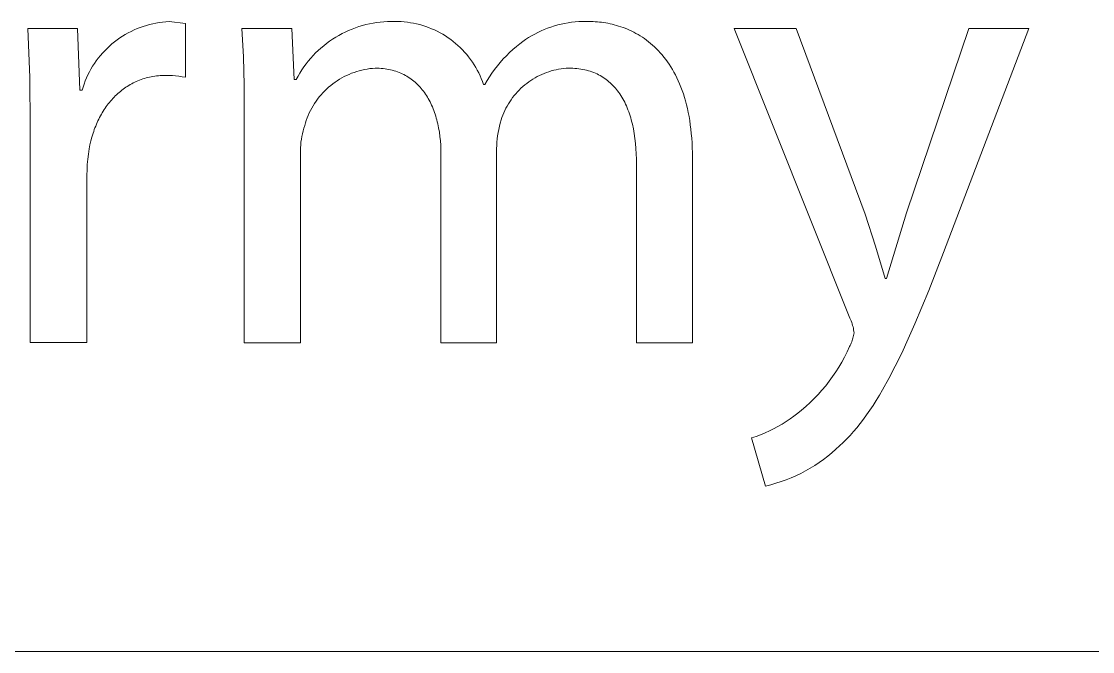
# Model space of a CAD drawing. Header units: millimetres. Extents: x 974 to 5700, y -47 to 3256.
# Drawn here: x 4476.8 to 4555, y -46.6 to -0.7 of the extents above; entities that cross this region are included whole.
import ezdxf

# ---------------------------------------------------------------- set-up
doc = ezdxf.new("R2010")
doc.units = ezdxf.units.MM
doc.header["$MEASUREMENT"] = 0
doc.layers.add('Domyślny', color=7, linetype='Continuous', true_color=0x000000)

msp = doc.modelspace()

# ---------------------------------------------------------------- linework, layer by layer
at = {"layer": 'Domyślny', "color": 18, "lineweight": 15, "true_color": 0x000000}
for p, q in [((4486.626, -0.785), (4486.863, -0.746)), ((4486.863, -0.746), (4487.1, -0.715)), ((4487.1, -0.715), (4487.339, -0.692)), ((4487.339, -0.692), (4487.579, -0.678)), ((4487.579, -0.678), (4488.775, -0.804)), ((4502.47, -0.787), (4502.733, -0.745)), ((4502.733, -0.745), (4502.997, -0.712)), ((4502.997, -0.712), (4503.263, -0.688)), ((4503.263, -0.688), (4503.529, -0.673)), ((4503.529, -0.673), (4503.795, -0.667)), ((4503.795, -0.667), (4504.061, -0.67)), ((4504.061, -0.67), (4504.29, -0.671)), ((4504.29, -0.671), (4504.52, -0.68)), ((4504.52, -0.68), (4504.748, -0.697)), ((4504.748, -0.697), (4504.976, -0.722)), ((4504.976, -0.722), (4505.203, -0.754)), ((4505.203, -0.754), (4505.429, -0.794)), ((4516.457, -0.807), (4516.711, -0.761)), ((4516.711, -0.761), (4516.967, -0.725)), ((4516.967, -0.725), (4517.225, -0.696)), ((4517.225, -0.696), (4517.483, -0.677)), ((4517.483, -0.677), (4517.741, -0.666)), ((4517.741, -0.666), (4518, -0.664)), ((4518, -0.664), (4518.258, -0.67)), ((4518.258, -0.67), (4518.402, -0.672)), ((4518.402, -0.672), (4518.547, -0.676)), ((4518.547, -0.676), (4518.694, -0.684)), ((4518.694, -0.684), (4518.843, -0.695)), ((4518.843, -0.695), (4518.994, -0.709)), ((4518.994, -0.709), (4519.146, -0.726)), ((4519.146, -0.726), (4519.299, -0.747)), ((4519.299, -0.747), (4519.454, -0.771)), ((4519.454, -0.771), (4519.609, -0.799)), ((4477.416, -4.761), (4477.269, -1.182)), ((4477.269, -1.182), (4480.905, -1.182)), ((4480.905, -1.182), (4481.062, -5.683)), ((4484.388, -1.613), (4484.597, -1.496)), ((4484.597, -1.496), (4484.81, -1.386)), ((4484.81, -1.386), (4485.027, -1.284)), ((4485.027, -1.284), (4485.248, -1.189)), ((4485.248, -1.189), (4485.471, -1.101)), ((4485.471, -1.101), (4485.697, -1.022)), ((4485.697, -1.022), (4485.926, -0.951)), ((4485.926, -0.951), (4486.157, -0.887)), ((4486.157, -0.887), (4486.391, -0.832)), ((4486.391, -0.832), (4486.626, -0.785)), ((4488.775, -0.804), (4488.775, -4.739)), ((4493.006, -3.244), (4492.886, -1.174)), ((4492.886, -1.174), (4496.553, -1.174)), ((4496.553, -1.174), (4496.726, -4.889)), ((4499.975, -1.682), (4500.209, -1.555)), ((4500.209, -1.555), (4500.448, -1.436)), ((4500.448, -1.436), (4500.69, -1.325)), ((4500.69, -1.325), (4500.936, -1.223)), ((4500.936, -1.223), (4501.185, -1.129)), ((4501.185, -1.129), (4501.437, -1.043)), ((4501.437, -1.043), (4501.692, -0.966)), ((4501.692, -0.966), (4501.949, -0.898)), ((4501.949, -0.898), (4502.209, -0.838)), ((4502.209, -0.838), (4502.47, -0.787)), ((4505.429, -0.794), (4505.654, -0.841)), ((4505.654, -0.841), (4505.876, -0.896)), ((4505.876, -0.896), (4506.097, -0.959)), ((4506.097, -0.959), (4506.315, -1.029)), ((4506.315, -1.029), (4506.531, -1.107)), ((4506.531, -1.107), (4506.744, -1.192)), ((4506.744, -1.192), (4506.954, -1.284)), ((4506.954, -1.284), (4507.161, -1.383)), ((4507.161, -1.383), (4507.364, -1.49)), ((4507.364, -1.49), (4507.563, -1.603)), ((4514.273, -1.587), (4514.502, -1.468)), ((4514.502, -1.468), (4514.736, -1.357)), ((4514.736, -1.357), (4514.973, -1.254)), ((4514.973, -1.254), (4515.214, -1.159)), ((4515.214, -1.159), (4515.457, -1.072)), ((4515.457, -1.072), (4515.704, -0.993)), ((4515.704, -0.993), (4515.953, -0.922)), ((4515.953, -0.922), (4516.204, -0.86)), ((4516.204, -0.86), (4516.457, -0.807)), ((4519.609, -0.799), (4519.766, -0.831)), ((4519.766, -0.831), (4519.923, -0.866)), ((4519.923, -0.866), (4520.081, -0.906)), ((4520.081, -0.906), (4520.239, -0.949)), ((4520.239, -0.949), (4520.397, -0.997)), ((4520.397, -0.997), (4520.556, -1.048)), ((4520.556, -1.048), (4520.715, -1.104)), ((4520.715, -1.104), (4520.874, -1.165)), ((4520.874, -1.165), (4521.033, -1.23)), ((4521.033, -1.23), (4521.191, -1.299)), ((4521.191, -1.299), (4521.349, -1.373)), ((4521.349, -1.373), (4521.507, -1.452)), ((4521.507, -1.452), (4521.663, -1.535)), ((4521.663, -1.535), (4521.819, -1.624)), ((4537.28, -22.304), (4528.827, -1.182)), ((4528.827, -1.182), (4533.36, -1.182)), ((4533.36, -1.182), (4538.381, -14.718)), ((4541.403, -14.624), (4545.952, -1.182)), ((4550.343, -1.182), (4544.111, -17.504)), ((4545.952, -1.182), (4550.343, -1.182)), ((4483.23, -2.463), (4483.411, -2.305)), ((4483.411, -2.305), (4483.596, -2.153)), ((4483.596, -2.153), (4483.787, -2.008)), ((4483.787, -2.008), (4483.983, -1.87)), ((4483.983, -1.87), (4484.183, -1.738)), ((4484.183, -1.738), (4484.388, -1.613)), ((4498.876, -2.431), (4499.085, -2.266)), ((4499.085, -2.266), (4499.3, -2.109)), ((4499.3, -2.109), (4499.52, -1.959)), ((4499.52, -1.959), (4499.745, -1.816)), ((4499.745, -1.816), (4499.975, -1.682)), ((4507.563, -1.603), (4507.759, -1.722)), ((4507.759, -1.722), (4507.95, -1.849)), ((4507.95, -1.849), (4508.137, -1.982)), ((4508.137, -1.982), (4508.32, -2.121)), ((4508.32, -2.121), (4508.497, -2.266)), ((4508.497, -2.266), (4508.669, -2.417)), ((4512.932, -2.497), (4513.19, -2.292)), ((4513.19, -2.292), (4513.397, -2.136)), ((4513.397, -2.136), (4513.609, -1.988)), ((4513.609, -1.988), (4513.826, -1.847)), ((4513.826, -1.847), (4514.047, -1.713)), ((4514.047, -1.713), (4514.273, -1.587)), ((4521.819, -1.624), (4521.974, -1.717)), ((4521.974, -1.717), (4522.127, -1.816)), ((4522.127, -1.816), (4522.28, -1.919)), ((4522.28, -1.919), (4522.43, -2.028)), ((4522.43, -2.028), (4522.58, -2.143)), ((4522.58, -2.143), (4522.728, -2.262)), ((4522.728, -2.262), (4522.873, -2.388)), ((4482.568, -3.156), (4482.724, -2.974)), ((4482.724, -2.974), (4482.887, -2.798)), ((4482.887, -2.798), (4483.056, -2.628)), ((4483.056, -2.628), (4483.23, -2.463)), ((4498.097, -3.157), (4498.283, -2.965)), ((4498.283, -2.965), (4498.474, -2.78)), ((4498.474, -2.78), (4498.672, -2.602)), ((4498.672, -2.602), (4498.876, -2.431)), ((4508.669, -2.417), (4508.837, -2.574)), ((4508.837, -2.574), (4508.998, -2.737)), ((4508.998, -2.737), (4509.155, -2.905)), ((4509.155, -2.905), (4509.305, -3.078)), ((4509.305, -3.078), (4509.449, -3.256)), ((4512.202, -3.163), (4512.438, -2.933)), ((4512.438, -2.933), (4512.681, -2.711)), ((4512.681, -2.711), (4512.932, -2.497)), ((4522.873, -2.388), (4523.017, -2.519)), ((4523.017, -2.519), (4523.159, -2.656)), ((4523.159, -2.656), (4523.299, -2.798)), ((4523.299, -2.798), (4523.436, -2.947)), ((4523.436, -2.947), (4523.571, -3.101)), ((4523.571, -3.101), (4523.703, -3.262)), ((4482.007, -3.934), (4482.137, -3.732)), ((4482.137, -3.732), (4482.274, -3.535)), ((4482.274, -3.535), (4482.417, -3.343)), ((4482.417, -3.343), (4482.568, -3.156)), ((4493.069, -5.317), (4493.006, -3.244)), ((4497.424, -3.981), (4497.582, -3.766)), ((4497.582, -3.766), (4497.747, -3.557)), ((4497.747, -3.557), (4497.919, -3.354)), ((4497.919, -3.354), (4498.097, -3.157)), ((4509.449, -3.256), (4509.587, -3.439)), ((4509.587, -3.439), (4509.719, -3.627)), ((4509.719, -3.627), (4509.845, -3.819)), ((4509.845, -3.819), (4509.963, -4.015)), ((4511.341, -4.161), (4511.544, -3.901)), ((4511.544, -3.901), (4511.755, -3.647)), ((4511.755, -3.647), (4511.974, -3.401)), ((4511.974, -3.401), (4512.202, -3.163)), ((4523.703, -3.262), (4523.832, -3.428)), ((4523.832, -3.428), (4523.959, -3.601)), ((4523.959, -3.601), (4524.082, -3.781)), ((4524.082, -3.781), (4524.202, -3.967)), ((4481.56, -4.782), (4481.661, -4.564)), ((4481.661, -4.564), (4481.769, -4.35)), ((4481.769, -4.35), (4481.885, -4.14)), ((4481.885, -4.14), (4482.007, -3.934)), ((4486.409, -4.675), (4486.281, -4.699)), ((4486.538, -4.655), (4486.409, -4.675)), ((4486.669, -4.637), (4486.538, -4.655)), ((4486.801, -4.623), (4486.669, -4.637)), ((4486.934, -4.612), (4486.801, -4.623)), ((4487.069, -4.604), (4486.934, -4.612)), ((4487.205, -4.599), (4487.069, -4.604)), ((4487.342, -4.597), (4487.205, -4.599)), ((4487.583, -4.602), (4487.342, -4.597)), ((4487.823, -4.614), (4487.583, -4.602)), ((4488.062, -4.634), (4487.823, -4.614)), ((4488.301, -4.662), (4488.062, -4.634)), ((4488.538, -4.697), (4488.301, -4.662)), ((4496.868, -4.889), (4496.995, -4.655)), ((4496.995, -4.655), (4497.131, -4.425)), ((4497.131, -4.425), (4497.274, -4.201)), ((4497.274, -4.201), (4497.424, -3.981)), ((4500.368, -4.69), (4500.195, -4.783)), ((4500.544, -4.603), (4500.368, -4.69)), ((4500.724, -4.523), (4500.544, -4.603)), ((4500.906, -4.448), (4500.724, -4.523)), ((4501.09, -4.38), (4500.906, -4.448)), ((4501.277, -4.318), (4501.09, -4.38)), ((4501.466, -4.263), (4501.277, -4.318)), ((4501.657, -4.214), (4501.466, -4.263)), ((4501.849, -4.172), (4501.657, -4.214)), ((4502.042, -4.136), (4501.849, -4.172)), ((4502.237, -4.107), (4502.042, -4.136)), ((4502.433, -4.085), (4502.237, -4.107)), ((4502.629, -4.07), (4502.433, -4.085)), ((4502.777, -4.072), (4502.629, -4.07)), ((4502.922, -4.078), (4502.777, -4.072)), ((4503.066, -4.087), (4502.922, -4.078)), ((4503.207, -4.101), (4503.066, -4.087)), ((4503.345, -4.118), (4503.207, -4.101)), ((4503.482, -4.139), (4503.345, -4.118)), ((4503.616, -4.163), (4503.482, -4.139)), ((4503.748, -4.192), (4503.616, -4.163)), ((4503.877, -4.223), (4503.748, -4.192)), ((4504.005, -4.259), (4503.877, -4.223)), ((4504.13, -4.297), (4504.005, -4.259)), ((4504.252, -4.34), (4504.13, -4.297)), ((4504.373, -4.385), (4504.252, -4.34)), ((4504.491, -4.434), (4504.373, -4.385)), ((4504.607, -4.487), (4504.491, -4.434)), ((4504.72, -4.543), (4504.607, -4.487)), ((4504.831, -4.602), (4504.72, -4.543)), ((4504.94, -4.664), (4504.831, -4.602)), ((4505.047, -4.729), (4504.94, -4.664)), ((4509.963, -4.015), (4510.075, -4.215)), ((4510.075, -4.215), (4510.181, -4.419)), ((4510.181, -4.419), (4510.279, -4.626)), ((4510.279, -4.626), (4510.37, -4.837)), ((4510.964, -4.701), (4511.148, -4.428)), ((4511.148, -4.428), (4511.341, -4.161)), ((4514.46, -4.686), (4514.299, -4.774)), ((4514.624, -4.603), (4514.46, -4.686)), ((4514.79, -4.526), (4514.624, -4.603)), ((4514.96, -4.455), (4514.79, -4.526)), ((4515.131, -4.389), (4514.96, -4.455)), ((4515.305, -4.329), (4515.131, -4.389)), ((4515.481, -4.276), (4515.305, -4.329)), ((4515.658, -4.228), (4515.481, -4.276)), ((4515.837, -4.186), (4515.658, -4.228)), ((4516.017, -4.151), (4515.837, -4.186)), ((4516.199, -4.121), (4516.017, -4.151)), ((4516.381, -4.098), (4516.199, -4.121)), ((4516.564, -4.081), (4516.381, -4.098)), ((4516.747, -4.07), (4516.564, -4.081)), ((4516.903, -4.072), (4516.747, -4.07)), ((4517.056, -4.078), (4516.903, -4.072)), ((4517.207, -4.088), (4517.056, -4.078)), ((4517.355, -4.101), (4517.207, -4.088)), ((4517.501, -4.118), (4517.355, -4.101)), ((4517.644, -4.139), (4517.501, -4.118)), ((4517.785, -4.164), (4517.644, -4.139)), ((4517.923, -4.193), (4517.785, -4.164)), ((4518.058, -4.225), (4517.923, -4.193)), ((4518.191, -4.261), (4518.058, -4.225)), ((4518.322, -4.301), (4518.191, -4.261)), ((4518.45, -4.345), (4518.322, -4.301)), ((4518.575, -4.392), (4518.45, -4.345)), ((4518.698, -4.442), (4518.575, -4.392)), ((4518.818, -4.497), (4518.698, -4.442)), ((4518.936, -4.554), (4518.818, -4.497)), ((4519.052, -4.616), (4518.936, -4.554)), ((4519.164, -4.681), (4519.052, -4.616)), ((4519.275, -4.749), (4519.164, -4.681)), ((4524.202, -3.967), (4524.319, -4.159)), ((4524.319, -4.159), (4524.433, -4.358)), ((4524.433, -4.358), (4524.542, -4.564)), ((4524.542, -4.564), (4524.649, -4.776)), ((4477.458, -8.343), (4477.416, -4.761)), ((4481.235, -5.683), (4481.305, -5.454)), ((4481.305, -5.454), (4481.382, -5.227)), ((4481.382, -5.227), (4481.467, -5.003)), ((4481.467, -5.003), (4481.56, -4.782)), ((4484.43, -5.465), (4484.328, -5.535)), ((4484.535, -5.397), (4484.43, -5.465)), ((4484.64, -5.331), (4484.535, -5.397)), ((4484.748, -5.268), (4484.64, -5.331)), ((4484.856, -5.208), (4484.748, -5.268)), ((4484.967, -5.15), (4484.856, -5.208)), ((4485.079, -5.095), (4484.967, -5.15)), ((4485.192, -5.043), (4485.079, -5.095)), ((4485.307, -4.993), (4485.192, -5.043)), ((4485.424, -4.946), (4485.307, -4.993)), ((4485.542, -4.902), (4485.424, -4.946)), ((4485.661, -4.861), (4485.542, -4.902)), ((4485.782, -4.823), (4485.661, -4.861)), ((4485.905, -4.787), (4485.782, -4.823)), ((4486.029, -4.755), (4485.905, -4.787)), ((4486.154, -4.725), (4486.029, -4.755)), ((4486.281, -4.699), (4486.154, -4.725)), ((4488.775, -4.739), (4488.538, -4.697)), ((4493.075, -7.391), (4493.069, -5.317)), ((4496.726, -4.889), (4496.868, -4.889)), ((4499.231, -5.462), (4499.085, -5.594)), ((4499.382, -5.335), (4499.231, -5.462)), ((4499.536, -5.214), (4499.382, -5.335)), ((4499.695, -5.098), (4499.536, -5.214)), ((4499.858, -4.987), (4499.695, -5.098)), ((4500.025, -4.882), (4499.858, -4.987)), ((4500.195, -4.783), (4500.025, -4.882)), ((4505.151, -4.798), (4505.047, -4.729)), ((4505.253, -4.87), (4505.151, -4.798)), ((4505.353, -4.945), (4505.253, -4.87)), ((4505.45, -5.023), (4505.353, -4.945)), ((4505.545, -5.103), (4505.45, -5.023)), ((4505.638, -5.187), (4505.545, -5.103)), ((4505.728, -5.274), (4505.638, -5.187)), ((4505.816, -5.364), (4505.728, -5.274)), ((4505.902, -5.457), (4505.816, -5.364)), ((4505.985, -5.552), (4505.902, -5.457)), ((4510.37, -4.837), (4510.454, -5.05)), ((4510.454, -5.05), (4510.53, -5.266)), ((4510.53, -5.266), (4510.624, -5.266)), ((4510.624, -5.266), (4510.79, -4.981)), ((4510.79, -4.981), (4510.964, -4.701)), ((4513.403, -5.413), (4513.267, -5.537)), ((4513.543, -5.294), (4513.403, -5.413)), ((4513.687, -5.18), (4513.543, -5.294)), ((4513.834, -5.071), (4513.687, -5.18)), ((4513.986, -4.967), (4513.834, -5.071)), ((4514.141, -4.868), (4513.986, -4.967)), ((4514.299, -4.774), (4514.141, -4.868)), ((4519.383, -4.821), (4519.275, -4.749)), ((4519.488, -4.896), (4519.383, -4.821)), ((4519.591, -4.975), (4519.488, -4.896)), ((4519.691, -5.058), (4519.591, -4.975)), ((4519.789, -5.143), (4519.691, -5.058)), ((4519.885, -5.232), (4519.789, -5.143)), ((4519.978, -5.325), (4519.885, -5.232)), ((4520.068, -5.421), (4519.978, -5.325)), ((4520.156, -5.52), (4520.068, -5.421)), ((4524.649, -4.776), (4524.751, -4.996)), ((4524.751, -4.996), (4524.849, -5.223)), ((4524.849, -5.223), (4524.943, -5.456)), ((4524.943, -5.456), (4525.033, -5.697)), ((4481.062, -5.683), (4481.235, -5.683)), ((4483.568, -6.188), (4483.481, -6.281)), ((4483.657, -6.099), (4483.568, -6.188)), ((4483.748, -6.011), (4483.657, -6.099)), ((4483.841, -5.926), (4483.748, -6.011)), ((4483.935, -5.843), (4483.841, -5.926)), ((4484.03, -5.762), (4483.935, -5.843)), ((4484.128, -5.684), (4484.03, -5.762)), ((4484.227, -5.609), (4484.128, -5.684)), ((4484.328, -5.535), (4484.227, -5.609)), ((4498.549, -6.17), (4498.428, -6.325)), ((4498.676, -6.019), (4498.549, -6.17)), ((4498.807, -5.873), (4498.676, -6.019)), ((4498.944, -5.731), (4498.807, -5.873)), ((4499.085, -5.594), (4498.944, -5.731)), ((4506.066, -5.65), (4505.985, -5.552)), ((4506.145, -5.751), (4506.066, -5.65)), ((4506.221, -5.855), (4506.145, -5.751)), ((4506.295, -5.961), (4506.221, -5.855)), ((4506.367, -6.07), (4506.295, -5.961)), ((4506.437, -6.181), (4506.367, -6.07)), ((4506.504, -6.295), (4506.437, -6.181)), ((4512.656, -6.221), (4512.548, -6.37)), ((4512.769, -6.076), (4512.656, -6.221)), ((4512.886, -5.935), (4512.769, -6.076)), ((4513.009, -5.798), (4512.886, -5.935)), ((4513.136, -5.665), (4513.009, -5.798)), ((4513.267, -5.537), (4513.136, -5.665)), ((4520.242, -5.622), (4520.156, -5.52)), ((4520.325, -5.728), (4520.242, -5.622)), ((4520.405, -5.837), (4520.325, -5.728)), ((4520.483, -5.949), (4520.405, -5.837)), ((4520.559, -6.064), (4520.483, -5.949)), ((4520.632, -6.183), (4520.559, -6.064)), ((4520.703, -6.305), (4520.632, -6.183)), ((4525.033, -5.697), (4525.119, -5.945)), ((4525.119, -5.945), (4525.2, -6.201)), ((4525.2, -6.201), (4525.276, -6.463)), ((4482.921, -6.986), (4482.849, -7.095)), ((4482.996, -6.879), (4482.921, -6.986)), ((4483.072, -6.774), (4482.996, -6.879)), ((4483.15, -6.671), (4483.072, -6.774)), ((4483.23, -6.57), (4483.15, -6.671)), ((4483.312, -6.471), (4483.23, -6.57)), ((4483.396, -6.375), (4483.312, -6.471)), ((4483.481, -6.281), (4483.396, -6.375)), ((4498, -6.984), (4497.907, -7.158)), ((4498.098, -6.814), (4498, -6.984)), ((4498.203, -6.647), (4498.098, -6.814)), ((4498.313, -6.484), (4498.203, -6.647)), ((4498.428, -6.325), (4498.313, -6.484)), ((4506.568, -6.412), (4506.504, -6.295)), ((4506.631, -6.531), (4506.568, -6.412)), ((4506.691, -6.652), (4506.631, -6.531)), ((4506.749, -6.776), (4506.691, -6.652)), ((4506.804, -6.902), (4506.749, -6.776)), ((4506.857, -7.031), (4506.804, -6.902)), ((4506.908, -7.162), (4506.857, -7.031)), ((4512.169, -6.999), (4512.088, -7.164)), ((4512.256, -6.837), (4512.169, -6.999)), ((4512.348, -6.678), (4512.256, -6.837)), ((4512.445, -6.522), (4512.348, -6.678)), ((4512.548, -6.37), (4512.445, -6.522)), ((4520.771, -6.43), (4520.703, -6.305)), ((4520.837, -6.558), (4520.771, -6.43)), ((4520.901, -6.689), (4520.837, -6.558)), ((4520.962, -6.823), (4520.901, -6.689)), ((4521.02, -6.961), (4520.962, -6.823)), ((4521.077, -7.101), (4521.02, -6.961)), ((4525.276, -6.463), (4525.348, -6.734)), ((4525.348, -6.734), (4525.414, -7.012)), ((4525.414, -7.012), (4525.476, -7.298)), ((4482.453, -7.791), (4482.394, -7.914)), ((4482.514, -7.671), (4482.453, -7.791)), ((4482.577, -7.552), (4482.514, -7.671)), ((4482.642, -7.435), (4482.577, -7.552)), ((4482.709, -7.32), (4482.642, -7.435)), ((4482.778, -7.207), (4482.709, -7.32)), ((4482.849, -7.095), (4482.778, -7.207)), ((4493.075, -24.091), (4493.075, -7.391)), ((4497.666, -7.696), (4497.598, -7.881)), ((4497.74, -7.514), (4497.666, -7.696)), ((4497.82, -7.334), (4497.74, -7.514)), ((4497.907, -7.158), (4497.82, -7.334)), ((4506.956, -7.295), (4506.908, -7.162)), ((4507.002, -7.43), (4506.956, -7.295)), ((4507.046, -7.567), (4507.002, -7.43)), ((4507.087, -7.707), (4507.046, -7.567)), ((4507.126, -7.848), (4507.087, -7.707)), ((4511.879, -7.673), (4511.821, -7.848)), ((4511.943, -7.501), (4511.879, -7.673)), ((4512.012, -7.331), (4511.943, -7.501)), ((4512.088, -7.164), (4512.012, -7.331)), ((4521.13, -7.244), (4521.077, -7.101)), ((4521.182, -7.391), (4521.13, -7.244)), ((4521.231, -7.54), (4521.182, -7.391)), ((4521.277, -7.692), (4521.231, -7.54)), ((4521.321, -7.848), (4521.277, -7.692)), ((4525.476, -7.298), (4525.532, -7.592)), ((4525.532, -7.592), (4525.583, -7.893)), ((4477.458, -24.083), (4477.458, -8.343)), ((4482.129, -8.552), (4482.082, -8.685)), ((4482.178, -8.421), (4482.129, -8.552)), ((4482.229, -8.292), (4482.178, -8.421)), ((4482.282, -8.164), (4482.229, -8.292)), ((4482.337, -8.038), (4482.282, -8.164)), ((4482.394, -7.914), (4482.337, -8.038)), ((4497.42, -8.454), (4497.364, -8.653)), ((4497.482, -8.257), (4497.42, -8.454)), ((4497.537, -8.068), (4497.482, -8.257)), ((4497.598, -7.881), (4497.537, -8.068)), ((4507.163, -7.992), (4507.126, -7.848)), ((4507.197, -8.138), (4507.163, -7.992)), ((4507.229, -8.285), (4507.197, -8.138)), ((4507.259, -8.435), (4507.229, -8.285)), ((4507.311, -8.74), (4507.259, -8.435)), ((4511.645, -8.534), (4511.601, -8.766)), ((4511.697, -8.303), (4511.645, -8.534)), ((4511.755, -8.075), (4511.697, -8.303)), ((4511.821, -7.848), (4511.755, -8.075)), ((4521.363, -8.006), (4521.321, -7.848)), ((4521.402, -8.167), (4521.363, -8.006)), ((4521.473, -8.498), (4521.402, -8.167)), ((4521.535, -8.84), (4521.473, -8.498)), ((4525.583, -7.893), (4525.629, -8.203)), ((4525.629, -8.203), (4525.668, -8.521)), ((4525.668, -8.521), (4525.702, -8.846)), ((4481.879, -9.373), (4481.812, -9.658)), ((4481.954, -9.093), (4481.879, -9.373)), ((4482.037, -8.82), (4481.954, -9.093)), ((4482.082, -8.685), (4482.037, -8.82)), ((4497.238, -9.259), (4497.21, -9.463)), ((4497.273, -9.055), (4497.238, -9.259)), ((4497.315, -8.853), (4497.273, -9.055)), ((4497.364, -8.653), (4497.315, -8.853)), ((4507.353, -9.052), (4507.311, -8.74)), ((4507.387, -9.37), (4507.353, -9.052)), ((4507.41, -9.696), (4507.387, -9.37)), ((4511.535, -9.234), (4511.513, -9.469)), ((4511.564, -9), (4511.535, -9.234)), ((4511.601, -8.766), (4511.564, -9)), ((4521.587, -9.193), (4521.535, -8.84)), ((4521.63, -9.558), (4521.587, -9.193)), ((4525.702, -8.846), (4525.731, -9.181)), ((4525.731, -9.181), (4525.753, -9.523)), ((4481.755, -9.949), (4481.698, -10.334)), ((4481.812, -9.658), (4481.755, -9.949)), ((4497.175, -9.875), (4497.167, -10.081)), ((4497.167, -10.081), (4497.167, -10.287)), ((4497.189, -9.669), (4497.175, -9.875)), ((4497.21, -9.463), (4497.189, -9.669)), ((4507.425, -10.028), (4507.41, -9.696)), ((4507.429, -10.366), (4507.425, -10.028)), ((4511.498, -9.705), (4511.49, -9.941)), ((4511.49, -9.941), (4511.49, -24.091)), ((4511.513, -9.469), (4511.498, -9.705)), ((4521.663, -9.933), (4521.63, -9.558)), ((4521.686, -10.319), (4521.663, -9.933)), ((4525.753, -9.523), (4525.769, -9.874)), ((4525.769, -9.874), (4525.778, -10.234)), ((4481.653, -10.72), (4481.618, -11.108)), ((4481.698, -10.334), (4481.653, -10.72)), ((4497.167, -10.287), (4497.167, -24.091)), ((4507.429, -24.091), (4507.429, -10.366)), ((4521.7, -10.715), (4521.686, -10.319)), ((4521.705, -11.121), (4521.7, -10.715)), ((4525.778, -10.234), (4525.782, -10.602)), ((4525.782, -10.602), (4525.782, -24.091)), ((4481.595, -11.496), (4481.582, -11.885)), ((4481.618, -11.108), (4481.595, -11.496)), ((4521.705, -24.091), (4521.705, -11.121)), ((4481.582, -11.885), (4481.582, -24.083)), ((4538.381, -14.718), (4539.152, -17.051)), ((4539.94, -19.408), (4541.403, -14.624)), ((4539.152, -17.051), (4539.845, -19.408)), ((4544.111, -17.504), (4543.031, -20.279)), ((4539.845, -19.408), (4539.94, -19.408)), ((4543.031, -20.279), (4542.02, -22.719)), ((4537.325, -22.406), (4537.28, -22.304)), ((4537.368, -22.51), (4537.325, -22.406)), ((4537.406, -22.614), (4537.368, -22.51)), ((4537.442, -22.72), (4537.406, -22.614)), ((4537.474, -22.827), (4537.442, -22.72)), ((4537.502, -22.935), (4537.474, -22.827)), ((4537.526, -23.044), (4537.502, -22.935)), ((4537.548, -23.154), (4537.526, -23.044)), ((4537.565, -23.264), (4537.548, -23.154)), ((4537.564, -23.471), (4537.579, -23.375)), ((4537.579, -23.375), (4537.565, -23.264)), ((4542.02, -22.719), (4541.534, -23.823)), ((4481.582, -24.083), (4477.458, -24.083)), ((4497.167, -24.091), (4493.075, -24.091)), ((4511.49, -24.091), (4507.429, -24.091)), ((4525.782, -24.091), (4521.705, -24.091)), ((4537.293, -24.296), (4537.335, -24.209)), ((4537.335, -24.209), (4537.374, -24.12)), ((4537.374, -24.12), (4537.41, -24.03)), ((4537.41, -24.03), (4537.444, -23.939)), ((4537.444, -23.939), (4537.474, -23.847)), ((4537.474, -23.847), (4537.501, -23.754)), ((4537.501, -23.754), (4537.525, -23.66)), ((4537.525, -23.66), (4537.546, -23.566)), ((4537.546, -23.566), (4537.564, -23.471)), ((4541.534, -23.823), (4541.058, -24.853)), ((4536.886, -25.137), (4537.073, -24.763)), ((4537.073, -24.763), (4537.248, -24.382)), ((4537.248, -24.382), (4537.293, -24.296)), ((4541.058, -24.853), (4540.589, -25.812)), ((4536.474, -25.866), (4536.686, -25.505)), ((4536.686, -25.505), (4536.886, -25.137)), ((4535.767, -26.903), (4536.014, -26.566)), ((4536.014, -26.566), (4536.25, -26.22)), ((4536.25, -26.22), (4536.474, -25.866)), ((4540.589, -25.812), (4540.124, -26.706)), ((4535.239, -27.553), (4535.508, -27.233)), ((4535.508, -27.233), (4535.767, -26.903)), ((4540.124, -26.706), (4539.662, -27.536)), ((4534.668, -28.166), (4534.958, -27.864)), ((4534.958, -27.864), (4535.239, -27.553)), ((4539.43, -27.928), (4539.198, -28.306)), ((4539.662, -27.536), (4539.43, -27.928)), ((4533.738, -29.01), (4534.058, -28.739)), ((4534.058, -28.739), (4534.368, -28.457)), ((4534.368, -28.457), (4534.668, -28.166)), ((4538.965, -28.669), (4538.731, -29.019)), ((4539.198, -28.306), (4538.965, -28.669)), ((4532.617, -29.841), (4532.907, -29.647)), ((4532.907, -29.647), (4533.191, -29.443)), ((4533.191, -29.443), (4533.468, -29.231)), ((4533.468, -29.231), (4533.738, -29.01)), ((4538.258, -29.68), (4538.019, -29.991)), ((4538.496, -29.356), (4538.258, -29.68)), ((4538.731, -29.019), (4538.496, -29.356)), ((4531.398, -30.521), (4531.711, -30.366)), ((4531.711, -30.366), (4532.018, -30.201)), ((4532.018, -30.201), (4532.321, -30.026)), ((4532.321, -30.026), (4532.617, -29.841)), ((4537.777, -30.29), (4537.532, -30.578)), ((4538.019, -29.991), (4537.777, -30.29)), ((4530.102, -31.04), (4530.432, -30.926)), ((4531.125, -34.55), (4530.102, -31.04)), ((4530.432, -30.926), (4530.759, -30.801)), ((4530.759, -30.801), (4531.081, -30.667)), ((4531.081, -30.667), (4531.398, -30.521)), ((4537.034, -31.121), (4536.779, -31.376)), ((4537.285, -30.855), (4537.034, -31.121)), ((4537.532, -30.578), (4537.285, -30.855)), ((4536.256, -31.858), (4535.963, -32.116)), ((4536.52, -31.622), (4536.256, -31.858)), ((4536.779, -31.376), (4536.52, -31.622)), ((4535.033, -32.828), (4534.708, -33.043)), ((4535.351, -32.601), (4535.033, -32.828)), ((4535.661, -32.364), (4535.351, -32.601)), ((4535.963, -32.116), (4535.661, -32.364)), ((4534.035, -33.441), (4533.69, -33.622)), ((4534.375, -33.248), (4534.035, -33.441)), ((4534.708, -33.043), (4534.375, -33.248)), ((4531.88, -34.348), (4531.504, -34.455)), ((4532.251, -34.227), (4531.88, -34.348)), ((4532.618, -34.094), (4532.251, -34.227)), ((4532.981, -33.949), (4532.618, -34.094)), ((4533.338, -33.792), (4532.981, -33.949)), ((4533.69, -33.622), (4533.338, -33.792)), ((4531.504, -34.455), (4531.125, -34.55)), ((5695.696, -46.617), (973.523, -46.617)), ((5695.696, -46.617), (3913.938, -46.617))]:
    msp.add_line(p, q, dxfattribs=at)

doc.saveas('drawing.dxf')
